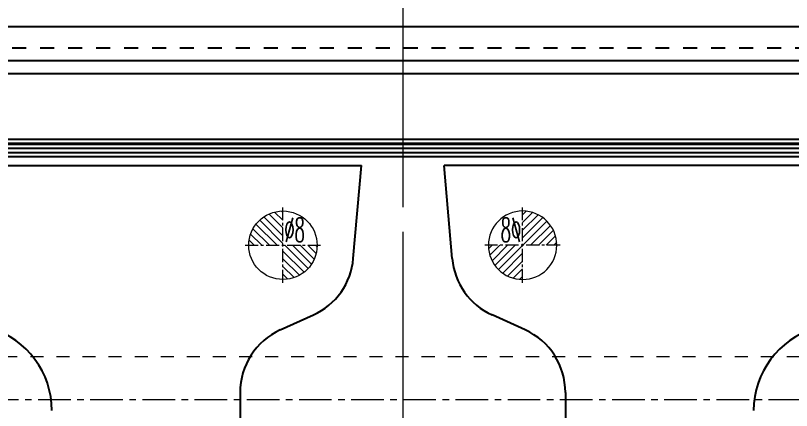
# Model space of a CAD drawing. Header units: millimetres. Extents: x -840 to 1682, y -9216 to -2117.
# Drawn here: x 326.9 to 417.5, y -4363.7 to -4317.6 of the extents above; entities that cross this region are included whole.
import ezdxf

# ---------------------------------------------------------------- set-up
doc = ezdxf.new("R2010")
doc.units = ezdxf.units.MM
doc.header["$LTSCALE"] = 16.335
doc.linetypes.add('CENTER', pattern=[0.6, 0.375, -0.075, 0.075, -0.075])
doc.linetypes.add('HIDDEN', pattern=[0.2, 0.1, -0.1])
doc.layers.get('0').update_dxf_attribs({"linetype": 'CONTINUOUS'})
for name, color, linetype, lineweight in [('cool', 153, 'HIDDEN', 9), ('epin', 13, 'CONTINUOUS', 9), ('moldbase', 7, 'CONTINUOUS', 20)]:
    doc.layers.add(name, color=color, linetype=linetype, lineweight=lineweight)
doc.layers.add('DEFAULT_2', color=8, linetype='HIDDEN')
doc.styles.add('TXT05', font='txt.shx', dxfattribs={"width": 0.5, "bigfont": 'gbcbig.shx'})

# ---------------------------------------------------------------- blocks, each defined once
blk = doc.blocks.new('7')
at = {"layer": 'cool', "ltscale": 0.932966}
blk.add_line((-1665.252, -2312.724), (-1303.907, -2312.724), dxfattribs=at)
at = {"layer": 'cool', "color": 1, "linetype": 'CENTER', "ltscale": 0.621977}
blk.add_line((-1679.58, -2317.724), (-1289.58, -2317.724), dxfattribs=at)
blk = doc.blocks.new('epin_ejp_8')
at = {"layer": 'epin'}
h = blk.add_hatch(dxfattribs=at)
h.set_pattern_fill('_ANSI31', color=123, scale=0.2, angle=90, style=0)
h.set_pattern_definition([(135, (790.4722, -3.5744), (-0.4490128, -0.4490128), [])])
h.paths.add_polyline_path([(0, 4, 0.414214), (-4, 0), (0, 0)])
h.paths.add_polyline_path([(4, 0), (0, 0), (0, -4, 0.414214)])
at = {"layer": 'epin', "color": 1, "linetype": 'CENTER', "ltscale": 0.248791}
for p, q in [((0, -4.4), (0, 4.4)), ((-4.4, 0), (4.4, 0))]:
    blk.add_line(p, q, dxfattribs=at)
at = {"layer": 'epin'}
blk.add_circle((0, 0), 4, dxfattribs=at)
at = {"layer": 'epin', "color": 6, "style": 'TXT05', "width": 0.5}
blk.add_text('%%c8', height=2.8, dxfattribs=at).set_placement((0.16, 0.4))
blk = doc.blocks.new('56')
at = {"layer": 'epin'}
blk.add_blockref('epin_ejp_8', (1.42, -2489.724), dxfattribs=at)
at = {"layer": 'epin', "xscale": -1}
blk.add_blockref('epin_ejp_8', (29.42, -2489.724), dxfattribs=at)

msp = doc.modelspace()

# ---------------------------------------------------------------- linework, layer by layer
at = {"color": 7, "linetype": 'Continuous'}
for p, q in [((301.749, -4318.88), (442.449, -4318.88)), ((442.449, -4322.9), (301.749, -4322.9)), ((442.449, -4324.407), (301.749, -4324.407)), ((301.749, -4332.049), (442.449, -4332.049)), ((442.449, -4332.551), (301.749, -4332.551)), ((301.749, -4332.607), (442.449, -4332.607)), ((442.449, -4333.108), (301.749, -4333.108)), ((301.749, -4333.609), (442.449, -4333.609)), ((442.449, -4334.111), (301.749, -4334.111)), ((306.924, -4335.111), (367.274, -4335.111)), ((366.324, -4345.976), (367.274, -4335.111)), ((437.274, -4335.111), (376.924, -4335.111)), ((377.875, -4345.976), (376.924, -4335.111)), ((357.789, -4354.323), (361.664, -4352.562)), ((386.409, -4354.323), (382.534, -4352.562)), ((353.099, -4361.606), (353.099, -4367.989)), ((391.099, -4361.606), (391.099, -4367.989))]:
    msp.add_line(p, q, dxfattribs=at)
for centre, radius, start, end in [((358.354, -4345.279), 8, 294.44395, 355), ((385.844, -4345.279), 8, 185, 245.55605), ((321.099, -4363.722), 10, 360, 73.1416), ((361.099, -4361.606), 8, 114.44395, 180), ((383.099, -4361.606), 8, 0, 65.55605), ((423.099, -4363.722), 10, 106.8584, 180)]:
    msp.add_arc(centre, radius, start, end, dxfattribs=at)
at = {"layer": 'cool', "color": 1, "linetype": 'CENTER', "ltscale": 0.621977}
msp.add_line((177.099, -4362.425), (567.099, -4362.425), dxfattribs=at)
at = {"layer": 'DEFAULT_2', "color": 8, "linetype": 'HIDDEN'}
for p, q in [((442.449, -4321.392), (301.749, -4321.392)), ((301.749, -4334.055), (442.449, -4334.055))]:
    msp.add_line(p, q, dxfattribs=at)
at = {"layer": 'moldbase', "color": 1, "linetype": 'CENTER', "ltscale": 3.420875}
for p, q in [((372.099, -3982.425), (372.099, -4532.425)), ((372.099, -4042.425), (372.099, -4432.425))]:
    msp.add_line(p, q, dxfattribs=at)

# ---------------------------------------------------------------- block references
for name, p in [('56', (356.679, -1854.701)), ('7', (1856.679, -2044.701))]:
    msp.add_blockref(name, p)

doc.saveas('drawing.dxf')
